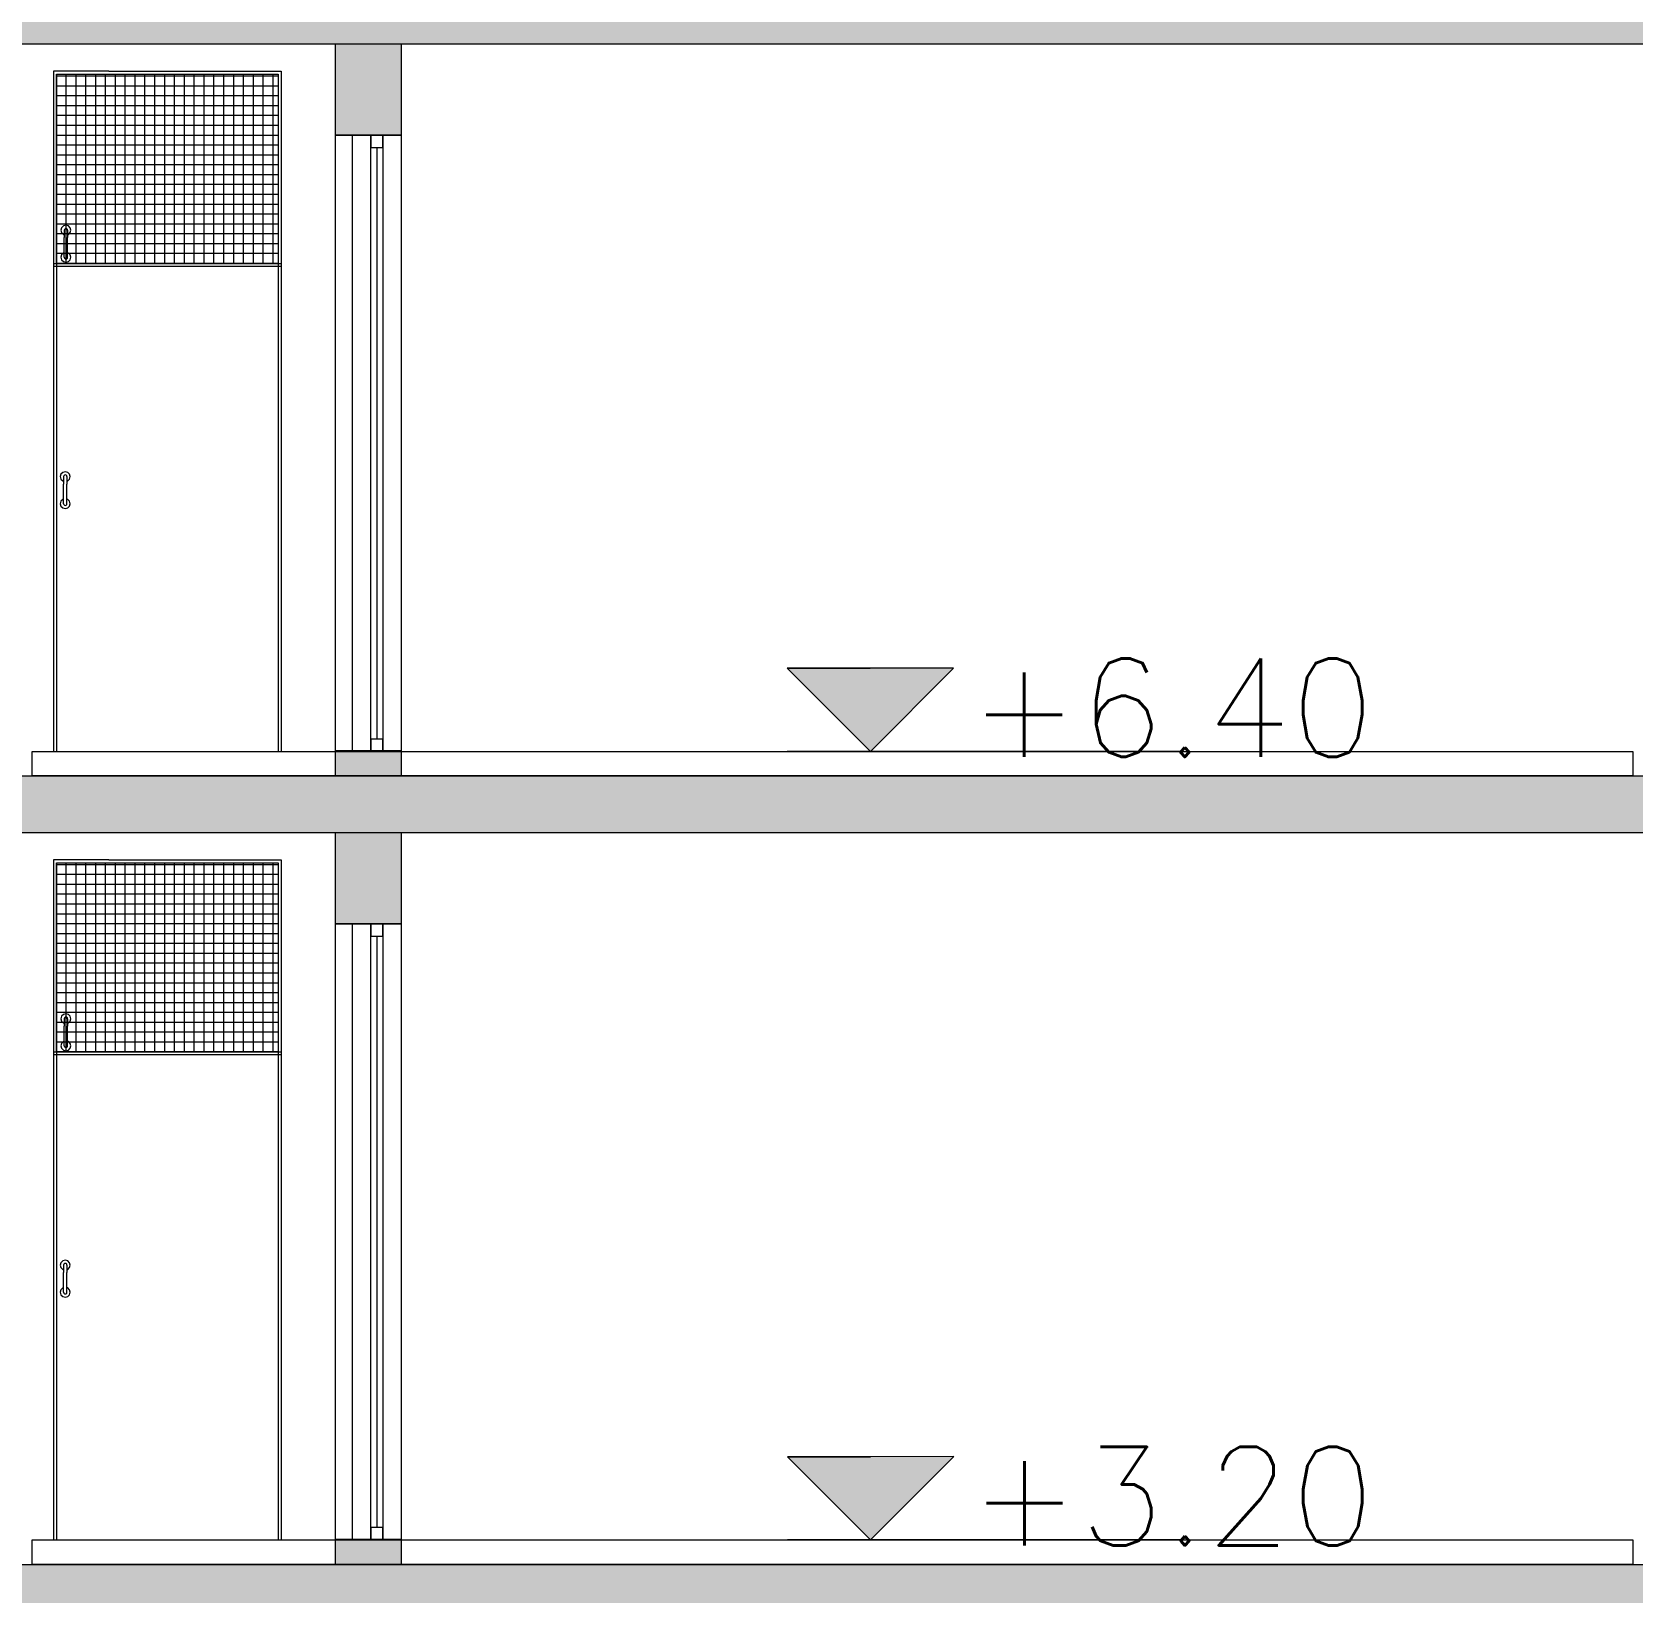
# Model space of a CAD drawing. Header units: millimetres. Extents: x 476244520 to 476657119, y 4620824743 to 4621446928.
# Drawn here: x 476558509 to 476565008, y 4621126754 to 4621133089 of the extents above; entities that cross this region are included whole.
import ezdxf

# ---------------------------------------------------------------- set-up
doc = ezdxf.new("R2010")
doc.units = ezdxf.units.MM
doc.header["$MEASUREMENT"] = 0
for name, color, linetype, lineweight in [('0_Pen_No__1_Pen_No__250', 7, 'Continuous', 0), ('0_Pen_No__250_Pen_No__142', 142, 'Continuous', 0), ('2D Drafting - General_Pen_No__250_Pen_No__7', 7, 'Continuous', 0), ('2D Drafting - General_Pen_No__250_Pen_No__7_Pen_No__250', 7, 'Continuous', 0), ('2D Drafting - General_Pen_No__250_Pen_No__7_Pen_No__7', 7, 'Continuous', 0), ('gegmebi_Pen_No__7_Pen_No__250', 7, 'Continuous', 0), ('gegmebi_Pen_No__7_Pen_No__7', 7, 'Continuous', 0), ('kar-panjara_Pen_No__7_Pen_No__250', 7, 'Continuous', 0), ('New_2D Drafting - General_Pen_No__250', 7, 'Continuous', 0), ('New_Structural - Bearing_Pen_No__250', 7, 'Continuous', 0), ('zoma_Pen_No__1_Pen_No__142', 142, 'Continuous', 0)]:
    doc.layers.add(name, color=color, linetype=linetype, lineweight=lineweight)
doc.layers.add('New_2D Drafting - General_Pen_No__254', color=7, linetype='Continuous', lineweight=0, true_color=0xcccccc)
pattern_1 = [(0, (476844527.15, 4621385791.044), (0, 40), []), (90, (476844527.15, 4621385791.044), (-40, 0), [])]

msp = doc.modelspace()

# ---------------------------------------------------------------- hatches: boundary and pattern name
at = {"layer": '0_Pen_No__250_Pen_No__142', "linetype": 'Continuous', "lineweight": 0}
for points in [[(476561911.816, 4621130169.917), (476562249.344, 4621130507.61), (476561574.122, 4621130507.445)], [(476561912.597, 4621126969.917), (476562250.125, 4621127307.61), (476561574.903, 4621127307.445)]]:
    msp.add_hatch(color=142, dxfattribs=at).paths.add_polyline_path(points)
at = {"layer": '2D Drafting - General_Pen_No__250_Pen_No__7', "linetype": 'Continuous', "lineweight": 0}
for points in [[(476556908.591, 4621133309.107), (476558038.221, 4621133309.107), (476558038.221, 4621133370.916), (476558108.57, 4621133370.916), (476558158.221, 4621133370.916), (476558158.221, 4621133269.917), (476570368.188, 4621133269.917), (476570368.188, 4621133039.823), (476568858.637, 4621133039.823), (476568558.221, 4621133039.823), (476558408.22, 4621133039.823), (476558408.22, 4621132669.917), (476558108.471, 4621132669.917), (476558108.53, 4621133089.037), (476558108.057, 4621133089.037), (476558070.264, 4621133089.037), (476556908.591, 4621133089.037)], [(476556908.591, 4621130109.107), (476558038.221, 4621130109.107), (476558038.221, 4621130170.916), (476558108.57, 4621130170.916), (476558158.221, 4621130170.916), (476558158.221, 4621130069.917), (476570368.188, 4621130069.917), (476570368.188, 4621129839.823), (476568858.637, 4621129839.823), (476568558.221, 4621129839.823), (476558408.22, 4621129839.823), (476558408.22, 4621129469.917), (476558108.471, 4621129469.917), (476558108.53, 4621129889.037), (476558108.057, 4621129889.037), (476558070.264, 4621129889.037), (476556908.591, 4621129889.037)], [(476556908.591, 4621126909.107), (476558038.221, 4621126909.107), (476558038.221, 4621126970.916), (476558108.57, 4621126970.916), (476558158.221, 4621126970.916), (476558158.221, 4621126869.917), (476570368.188, 4621126869.917), (476570368.188, 4621126639.823), (476568858.637, 4621126639.823), (476568558.221, 4621126639.823), (476558408.22, 4621126639.823), (476558408.22, 4621126269.917), (476558108.471, 4621126269.917), (476558108.53, 4621126689.037), (476558108.057, 4621126689.037), (476558070.264, 4621126689.037), (476556908.591, 4621126689.037)]]:
    msp.add_hatch(color=7, dxfattribs=at).paths.add_polyline_path(points)
at = {"layer": '2D Drafting - General_Pen_No__250_Pen_No__7_Pen_No__7', "linetype": 'Continuous', "lineweight": 0}
for points in [[(476559738.722, 4621133039.823), (476559738.722, 4621132669.916), (476560008.383, 4621132669.916), (476560008.383, 4621133039.823)], [(476559738.722, 4621130171.971), (476559738.722, 4621130069.917), (476560008.383, 4621130069.917), (476560008.383, 4621130171.971)], [(476559738.722, 4621129839.823), (476559738.722, 4621129469.916), (476560008.383, 4621129469.916), (476560008.383, 4621129839.823)], [(476559738.722, 4621126971.971), (476559738.722, 4621126869.917), (476560008.383, 4621126869.917), (476560008.383, 4621126971.971)]]:
    msp.add_hatch(color=7, dxfattribs=at).paths.add_polyline_path(points)
at = {"layer": 'New_2D Drafting - General_Pen_No__254', "linetype": 'Continuous', "lineweight": 0, "true_color": 0xcccccc}
h = msp.add_hatch(dxfattribs=at)
h.set_pattern_fill('GRID_100X100', color=254, style=0, pattern_type=2)
h.set_pattern_definition(pattern_1)
h.paths.add_polyline_path([(476559508.379, 4621132149.847), (476558608.379, 4621132149.847), (476558608.379, 4621132917.846), (476559508.379, 4621132917.846)])
h = msp.add_hatch(dxfattribs=at)
h.set_pattern_fill('GRID_100X100', color=254, style=0, pattern_type=2)
h.set_pattern_definition(pattern_1)
h.paths.add_polyline_path([(476559508.379, 4621128949.847), (476558608.379, 4621128949.847), (476558608.379, 4621129717.846), (476559508.379, 4621129717.846)])

# ---------------------------------------------------------------- linework, layer by layer
at = {"layer": '0_Pen_No__1_Pen_No__250', "color": 7, "linetype": 'Continuous', "lineweight": 0, "flags": 128}
for points in [[(476561911.816, 4621130169.917), (476561574.122, 4621130507.445), (476561911.733, 4621130507.528)], [(476561911.816, 4621130169.917), (476562249.344, 4621130507.61), (476561911.733, 4621130507.528)], [(476563174.204, 4621130170.225), (476561574.204, 4621130169.834)], [(476561912.597, 4621126969.917), (476561574.903, 4621127307.445), (476561912.514, 4621127307.528)], [(476561912.597, 4621126969.917), (476562250.125, 4621127307.61), (476561912.514, 4621127307.528)], [(476563174.986, 4621126970.225), (476561574.986, 4621126969.834)]]:
    msp.add_lwpolyline(points, dxfattribs=at)
at = {"layer": '0_Pen_No__250_Pen_No__142', "color": 142, "linetype": 'Continuous', "lineweight": 0, "flags": 128}
for points in [[(476561911.816, 4621130169.917), (476562249.344, 4621130507.61), (476561574.122, 4621130507.445)], [(476561912.597, 4621126969.917), (476562250.125, 4621127307.61), (476561574.903, 4621127307.445)]]:
    msp.add_lwpolyline(points, close=True, dxfattribs=at)
at = {"layer": '2D Drafting - General_Pen_No__250_Pen_No__7', "color": 7, "linetype": 'Continuous', "lineweight": 0, "flags": 128}
for points in [[(476556908.591, 4621133309.107), (476558038.221, 4621133309.107), (476558038.221, 4621133370.916), (476558108.57, 4621133370.916), (476558158.221, 4621133370.916), (476558158.221, 4621133269.917), (476570368.188, 4621133269.917), (476570368.188, 4621133039.823), (476568858.637, 4621133039.823), (476568558.221, 4621133039.823), (476558408.22, 4621133039.823), (476558408.22, 4621132669.917), (476558108.471, 4621132669.917), (476558108.53, 4621133089.037), (476558108.057, 4621133089.037), (476558070.264, 4621133089.037), (476556908.591, 4621133089.037)], [(476556908.591, 4621130109.107), (476558038.221, 4621130109.107), (476558038.221, 4621130170.916), (476558108.57, 4621130170.916), (476558158.221, 4621130170.916), (476558158.221, 4621130069.917), (476570368.188, 4621130069.917), (476570368.188, 4621129839.823), (476568858.637, 4621129839.823), (476568558.221, 4621129839.823), (476558408.22, 4621129839.823), (476558408.22, 4621129469.917), (476558108.471, 4621129469.917), (476558108.53, 4621129889.037), (476558108.057, 4621129889.037), (476558070.264, 4621129889.037), (476556908.591, 4621129889.037)], [(476556908.591, 4621126909.107), (476558038.221, 4621126909.107), (476558038.221, 4621126970.916), (476558108.57, 4621126970.916), (476558158.221, 4621126970.916), (476558158.221, 4621126869.917), (476570368.188, 4621126869.917), (476570368.188, 4621126639.823), (476568858.637, 4621126639.823), (476568558.221, 4621126639.823), (476558408.22, 4621126639.823), (476558408.22, 4621126269.917), (476558108.471, 4621126269.917), (476558108.53, 4621126689.037), (476558108.057, 4621126689.037), (476558070.264, 4621126689.037), (476556908.591, 4621126689.037)]]:
    msp.add_lwpolyline(points, close=True, dxfattribs=at)
at = {"layer": '2D Drafting - General_Pen_No__250_Pen_No__7_Pen_No__250', "color": 7, "linetype": 'Continuous', "lineweight": 0, "flags": 128}
for points in [[(476559738.722, 4621133039.823), (476559738.722, 4621132669.916), (476560008.383, 4621132669.916), (476560008.383, 4621133039.823)], [(476559738.722, 4621130171.971), (476559738.722, 4621130069.917), (476560008.383, 4621130069.917), (476560008.383, 4621130171.971)], [(476559738.722, 4621129839.823), (476559738.722, 4621129469.916), (476560008.383, 4621129469.916), (476560008.383, 4621129839.823)], [(476559738.722, 4621126971.971), (476559738.722, 4621126869.917), (476560008.383, 4621126869.917), (476560008.383, 4621126971.971)]]:
    msp.add_lwpolyline(points, close=True, dxfattribs=at)
at = {"layer": 'gegmebi_Pen_No__7_Pen_No__250', "color": 7, "linetype": 'Continuous', "lineweight": 0, "flags": 128}
for points in [[(476559883.383, 4621132669.916), (476559933.383, 4621132669.916), (476559933.383, 4621130169.917), (476559883.383, 4621130169.917)], [(476559883.383, 4621132619.916), (476559933.383, 4621132619.916), (476559933.383, 4621132669.916), (476559883.383, 4621132669.916)], [(476559883.383, 4621130169.917), (476559933.383, 4621130169.917), (476559933.383, 4621130219.755), (476559883.383, 4621130219.755)], [(476565007.87, 4621130069.917), (476558508.57, 4621130069.917), (476558508.57, 4621130169.917), (476565007.87, 4621130169.917)], [(476559883.383, 4621129469.916), (476559933.383, 4621129469.916), (476559933.383, 4621126969.917), (476559883.383, 4621126969.917)], [(476559883.383, 4621129419.916), (476559933.383, 4621129419.916), (476559933.383, 4621129469.916), (476559883.383, 4621129469.916)], [(476559883.383, 4621126969.917), (476559933.383, 4621126969.917), (476559933.383, 4621127019.755), (476559883.383, 4621127019.755)], [(476565007.87, 4621126869.917), (476558508.57, 4621126869.917), (476558508.57, 4621126969.917), (476565007.87, 4621126969.917)]]:
    msp.add_lwpolyline(points, close=True, dxfattribs=at)
at = {"layer": 'gegmebi_Pen_No__7_Pen_No__7', "color": 7, "linetype": 'Continuous', "lineweight": 0}
for p, q in [((476559908.383, 4621132619.916), (476559908.383, 4621130219.755)), ((476559908.383, 4621129419.916), (476559908.383, 4621127019.755))]:
    msp.add_line(p, q, dxfattribs=at)
at = {"layer": 'kar-panjara_Pen_No__7_Pen_No__250', "color": 7, "linetype": 'Continuous', "lineweight": 0, "flags": 128}
for points in [[(476559738.722, 4621132669.916), (476559738.722, 4621130169.917), (476560008.383, 4621130169.917), (476560008.383, 4621132669.916)], [(476560008.383, 4621132669.916), (476559808.383, 4621132669.916), (476559808.383, 4621130169.917), (476560008.383, 4621130169.917)], [(476559738.722, 4621129469.916), (476559738.722, 4621126969.917), (476560008.383, 4621126969.917), (476560008.383, 4621129469.916)], [(476560008.383, 4621129469.916), (476559808.383, 4621129469.916), (476559808.383, 4621126969.917), (476560008.383, 4621126969.917)]]:
    msp.add_lwpolyline(points, close=True, dxfattribs=at)
at = {"layer": 'New_2D Drafting - General_Pen_No__250', "color": 7, "linetype": 'Continuous', "lineweight": 0, "flags": 128}
for points in [[(476559508.379, 4621132149.847), (476558608.379, 4621132149.847), (476558608.379, 4621132917.846), (476559508.379, 4621132917.846)], [(476559508.379, 4621128949.847), (476558608.379, 4621128949.847), (476558608.379, 4621129717.846), (476559508.379, 4621129717.846)]]:
    msp.add_lwpolyline(points, close=True, dxfattribs=at)
at = {"layer": 'New_Structural - Bearing_Pen_No__250', "color": 7, "linetype": 'Continuous', "lineweight": 0}
for p, q in [((476558820.378, 4621132929.846), (476558596.379, 4621132929.846)), ((476558596.379, 4621132929.846), (476558596.379, 4621132149.846)), ((476558608.379, 4621132917.846), (476558608.379, 4621132149.846)), ((476558608.379, 4621132917.846), (476559508.378, 4621132917.846)), ((476558820.378, 4621132929.846), (476559520.378, 4621132929.846)), ((476559508.378, 4621132917.846), (476559508.378, 4621132149.846)), ((476559520.378, 4621132929.846), (476559520.378, 4621132149.846)), ((476558628.831, 4621132294.846), (476558626.152, 4621132284.846)), ((476558626.152, 4621132284.846), (476558628.831, 4621132274.846)), ((476558636.152, 4621132302.167), (476558628.831, 4621132294.846)), ((476558628.831, 4621132274.846), (476558636.152, 4621132267.526)), ((476558646.152, 4621132304.846), (476558636.152, 4621132302.167)), ((476558636.152, 4621132267.526), (476558639.152, 4621132266.722)), ((476558640.09, 4621132288.346), (476558639.152, 4621132284.846)), ((476558639.152, 4621132284.846), (476558639.152, 4621132280.827)), ((476558639.152, 4621132280.827), (476558639.152, 4621132269.846)), ((476558639.152, 4621132269.846), (476558639.152, 4621132254.846)), ((476558642.652, 4621132290.908), (476558640.09, 4621132288.346)), ((476558646.152, 4621132291.846), (476558642.652, 4621132290.908)), ((476558656.152, 4621132302.167), (476558646.152, 4621132304.846)), ((476558649.652, 4621132290.908), (476558646.152, 4621132291.846)), ((476558652.214, 4621132288.346), (476558649.652, 4621132290.908)), ((476558653.152, 4621132284.846), (476558652.214, 4621132288.346)), ((476558653.152, 4621132284.846), (476558653.152, 4621132280.827)), ((476558653.152, 4621132280.827), (476558653.152, 4621132269.846)), ((476558653.152, 4621132269.846), (476558653.152, 4621132254.846)), ((476558653.152, 4621132266.722), (476558656.152, 4621132267.526)), ((476558663.472, 4621132294.846), (476558656.152, 4621132302.167)), ((476558656.152, 4621132267.526), (476558663.472, 4621132274.846)), ((476558666.152, 4621132284.846), (476558663.472, 4621132294.846)), ((476558663.472, 4621132274.846), (476558666.152, 4621132284.846)), ((476558639.152, 4621132204.846), (476558639.152, 4621132254.846)), ((476558639.152, 4621132189.846), (476558639.152, 4621132204.846)), ((476558653.152, 4621132204.846), (476558653.152, 4621132254.846)), ((476558653.152, 4621132189.846), (476558653.152, 4621132204.846)), ((476558596.379, 4621132149.846), (476558596.379, 4621130169.917)), ((476558596.379, 4621132149.846), (476559520.378, 4621132149.846)), ((476559520.378, 4621132137.846), (476558596.379, 4621132137.846)), ((476558608.379, 4621132149.846), (476558608.379, 4621130169.917)), ((476558628.831, 4621132184.846), (476558626.152, 4621132174.846)), ((476558626.152, 4621132174.846), (476558628.831, 4621132164.846)), ((476558636.152, 4621132192.167), (476558628.831, 4621132184.846)), ((476558628.831, 4621132164.846), (476558636.152, 4621132157.526)), ((476558639.152, 4621132192.97), (476558636.152, 4621132192.167)), ((476558636.152, 4621132157.526), (476558646.152, 4621132154.846)), ((476558639.152, 4621132178.865), (476558639.152, 4621132189.846)), ((476558639.152, 4621132174.846), (476558639.152, 4621132178.865)), ((476558639.152, 4621132174.846), (476558640.09, 4621132171.346)), ((476558640.09, 4621132171.346), (476558642.652, 4621132168.784)), ((476558642.652, 4621132168.784), (476558646.152, 4621132167.846)), ((476558646.152, 4621132167.846), (476558649.652, 4621132168.784)), ((476558646.152, 4621132154.846), (476558656.152, 4621132157.526)), ((476558649.652, 4621132168.784), (476558652.214, 4621132171.346)), ((476558652.214, 4621132171.346), (476558653.152, 4621132174.846)), ((476558656.152, 4621132192.167), (476558653.152, 4621132192.97)), ((476558653.152, 4621132178.865), (476558653.152, 4621132189.846)), ((476558653.152, 4621132174.846), (476558653.152, 4621132178.865)), ((476558663.472, 4621132184.846), (476558656.152, 4621132192.167)), ((476558656.152, 4621132157.526), (476558663.472, 4621132164.846)), ((476558666.152, 4621132174.846), (476558663.472, 4621132184.846)), ((476558663.472, 4621132164.846), (476558666.152, 4621132174.846)), ((476559508.378, 4621132149.846), (476559508.378, 4621130169.917)), ((476559520.378, 4621132149.846), (476559520.378, 4621130169.917)), ((476558626.152, 4621131294.846), (476558623.472, 4621131284.846)), ((476558633.472, 4621131302.167), (476558626.152, 4621131294.846)), ((476558643.472, 4621131304.846), (476558633.472, 4621131302.167)), ((476558639.972, 4621131290.908), (476558637.41, 4621131288.346)), ((476558643.472, 4621131291.846), (476558639.972, 4621131290.908)), ((476558653.472, 4621131302.167), (476558643.472, 4621131304.846)), ((476558646.972, 4621131290.908), (476558643.472, 4621131291.846)), ((476558649.535, 4621131288.346), (476558646.972, 4621131290.908)), ((476558660.793, 4621131294.846), (476558653.472, 4621131302.167)), ((476558663.472, 4621131284.846), (476558660.793, 4621131294.846)), ((476558623.472, 4621131284.846), (476558626.152, 4621131274.846)), ((476558626.152, 4621131274.846), (476558633.472, 4621131267.526)), ((476558633.472, 4621131267.526), (476558636.472, 4621131266.722)), ((476558637.41, 4621131288.346), (476558636.472, 4621131284.846)), ((476558636.472, 4621131284.846), (476558636.472, 4621131280.827)), ((476558636.472, 4621131280.827), (476558636.472, 4621131269.846)), ((476558636.472, 4621131269.846), (476558636.472, 4621131254.846)), ((476558636.472, 4621131204.846), (476558636.472, 4621131254.846)), ((476558650.472, 4621131284.846), (476558649.535, 4621131288.346)), ((476558650.472, 4621131284.846), (476558650.472, 4621131280.827)), ((476558650.472, 4621131280.827), (476558650.472, 4621131269.846)), ((476558650.472, 4621131269.846), (476558650.472, 4621131254.846)), ((476558650.472, 4621131266.722), (476558653.472, 4621131267.526)), ((476558650.472, 4621131204.846), (476558650.472, 4621131254.846)), ((476558653.472, 4621131267.526), (476558660.793, 4621131274.846)), ((476558660.793, 4621131274.846), (476558663.472, 4621131284.846)), ((476558626.152, 4621131184.846), (476558623.472, 4621131174.846)), ((476558623.472, 4621131174.846), (476558626.152, 4621131164.846)), ((476558633.472, 4621131192.167), (476558626.152, 4621131184.846)), ((476558626.152, 4621131164.846), (476558633.472, 4621131157.526)), ((476558636.472, 4621131192.97), (476558633.472, 4621131192.167)), ((476558636.472, 4621131189.846), (476558636.472, 4621131204.846)), ((476558636.472, 4621131178.865), (476558636.472, 4621131189.846)), ((476558636.472, 4621131174.846), (476558636.472, 4621131178.865)), ((476558636.472, 4621131174.846), (476558637.41, 4621131171.346)), ((476558637.41, 4621131171.346), (476558639.972, 4621131168.784)), ((476558639.972, 4621131168.784), (476558643.472, 4621131167.846)), ((476558643.472, 4621131167.846), (476558646.972, 4621131168.784)), ((476558646.972, 4621131168.784), (476558649.535, 4621131171.346)), ((476558649.535, 4621131171.346), (476558650.472, 4621131174.846)), ((476558650.472, 4621131189.846), (476558650.472, 4621131204.846)), ((476558653.472, 4621131192.167), (476558650.472, 4621131192.97)), ((476558650.472, 4621131178.865), (476558650.472, 4621131189.846)), ((476558650.472, 4621131174.846), (476558650.472, 4621131178.865)), ((476558660.793, 4621131184.846), (476558653.472, 4621131192.167)), ((476558653.472, 4621131157.526), (476558660.793, 4621131164.846)), ((476558663.472, 4621131174.846), (476558660.793, 4621131184.846)), ((476558660.793, 4621131164.846), (476558663.472, 4621131174.846)), ((476558633.472, 4621131157.526), (476558643.472, 4621131154.846)), ((476558643.472, 4621131154.846), (476558653.472, 4621131157.526)), ((476559508.378, 4621130169.917), (476559520.378, 4621130169.917)), ((476558820.378, 4621129729.846), (476558596.379, 4621129729.846)), ((476558596.379, 4621129729.846), (476558596.379, 4621128949.846)), ((476558820.378, 4621129729.846), (476559520.378, 4621129729.846)), ((476559520.378, 4621129729.846), (476559520.378, 4621128949.846)), ((476558608.379, 4621129717.846), (476558608.379, 4621128949.846)), ((476558608.379, 4621129717.846), (476559508.378, 4621129717.846)), ((476559508.378, 4621129717.846), (476559508.378, 4621128949.846)), ((476558628.831, 4621129094.846), (476558626.152, 4621129084.846)), ((476558626.152, 4621129084.846), (476558628.831, 4621129074.846)), ((476558636.152, 4621129102.167), (476558628.831, 4621129094.846)), ((476558646.152, 4621129104.846), (476558636.152, 4621129102.167)), ((476558640.09, 4621129088.346), (476558639.152, 4621129084.846)), ((476558639.152, 4621129084.846), (476558639.152, 4621129080.827)), ((476558639.152, 4621129080.827), (476558639.152, 4621129069.846)), ((476558642.652, 4621129090.908), (476558640.09, 4621129088.346)), ((476558646.152, 4621129091.846), (476558642.652, 4621129090.908)), ((476558656.152, 4621129102.167), (476558646.152, 4621129104.846)), ((476558649.652, 4621129090.908), (476558646.152, 4621129091.846)), ((476558652.214, 4621129088.346), (476558649.652, 4621129090.908)), ((476558653.152, 4621129084.846), (476558652.214, 4621129088.346)), ((476558653.152, 4621129084.846), (476558653.152, 4621129080.827)), ((476558653.152, 4621129080.827), (476558653.152, 4621129069.846)), ((476558663.472, 4621129094.846), (476558656.152, 4621129102.167)), ((476558666.152, 4621129084.846), (476558663.472, 4621129094.846)), ((476558663.472, 4621129074.846), (476558666.152, 4621129084.846)), ((476558628.831, 4621129074.846), (476558636.152, 4621129067.526)), ((476558636.152, 4621129067.526), (476558639.152, 4621129066.722)), ((476558639.152, 4621129069.846), (476558639.152, 4621129054.846)), ((476558639.152, 4621129004.846), (476558639.152, 4621129054.846)), ((476558653.152, 4621129069.846), (476558653.152, 4621129054.846)), ((476558653.152, 4621129066.722), (476558656.152, 4621129067.526)), ((476558653.152, 4621129004.846), (476558653.152, 4621129054.846)), ((476558656.152, 4621129067.526), (476558663.472, 4621129074.846)), ((476558596.379, 4621128949.846), (476558596.379, 4621126969.917)), ((476558596.379, 4621128949.846), (476559520.378, 4621128949.846)), ((476558608.379, 4621128949.846), (476558608.379, 4621126969.917)), ((476558628.831, 4621128984.846), (476558626.152, 4621128974.846)), ((476558626.152, 4621128974.846), (476558628.831, 4621128964.846)), ((476558636.152, 4621128992.167), (476558628.831, 4621128984.846)), ((476558628.831, 4621128964.846), (476558636.152, 4621128957.526)), ((476558639.152, 4621128992.97), (476558636.152, 4621128992.167)), ((476558636.152, 4621128957.526), (476558646.152, 4621128954.846)), ((476558639.152, 4621128989.846), (476558639.152, 4621129004.846)), ((476558639.152, 4621128978.865), (476558639.152, 4621128989.846)), ((476558639.152, 4621128974.846), (476558639.152, 4621128978.865)), ((476558639.152, 4621128974.846), (476558640.09, 4621128971.346)), ((476558640.09, 4621128971.346), (476558642.652, 4621128968.784)), ((476558642.652, 4621128968.784), (476558646.152, 4621128967.846)), ((476558646.152, 4621128967.846), (476558649.652, 4621128968.784)), ((476558646.152, 4621128954.846), (476558656.152, 4621128957.526)), ((476558649.652, 4621128968.784), (476558652.214, 4621128971.346)), ((476558652.214, 4621128971.346), (476558653.152, 4621128974.846)), ((476558653.152, 4621128989.846), (476558653.152, 4621129004.846)), ((476558656.152, 4621128992.167), (476558653.152, 4621128992.97)), ((476558653.152, 4621128978.865), (476558653.152, 4621128989.846)), ((476558653.152, 4621128974.846), (476558653.152, 4621128978.865)), ((476558663.472, 4621128984.846), (476558656.152, 4621128992.167)), ((476558656.152, 4621128957.526), (476558663.472, 4621128964.846)), ((476558666.152, 4621128974.846), (476558663.472, 4621128984.846)), ((476558663.472, 4621128964.846), (476558666.152, 4621128974.846)), ((476559508.378, 4621128949.846), (476559508.378, 4621126969.917)), ((476559520.378, 4621128949.846), (476559520.378, 4621126969.917)), ((476559520.378, 4621128937.846), (476558596.379, 4621128937.846)), ((476558626.152, 4621128094.846), (476558623.472, 4621128084.846)), ((476558623.472, 4621128084.846), (476558626.152, 4621128074.846)), ((476558633.472, 4621128102.167), (476558626.152, 4621128094.846)), ((476558626.152, 4621128074.846), (476558633.472, 4621128067.526)), ((476558643.472, 4621128104.846), (476558633.472, 4621128102.167)), ((476558633.472, 4621128067.526), (476558636.472, 4621128066.722)), ((476558637.41, 4621128088.346), (476558636.472, 4621128084.846)), ((476558636.472, 4621128084.846), (476558636.472, 4621128080.827)), ((476558636.472, 4621128080.827), (476558636.472, 4621128069.846)), ((476558636.472, 4621128069.846), (476558636.472, 4621128054.846)), ((476558636.472, 4621128004.846), (476558636.472, 4621128054.846)), ((476558639.972, 4621128090.908), (476558637.41, 4621128088.346)), ((476558643.472, 4621128091.846), (476558639.972, 4621128090.908)), ((476558653.472, 4621128102.167), (476558643.472, 4621128104.846)), ((476558646.972, 4621128090.908), (476558643.472, 4621128091.846)), ((476558649.535, 4621128088.346), (476558646.972, 4621128090.908)), ((476558650.472, 4621128084.846), (476558649.535, 4621128088.346)), ((476558650.472, 4621128084.846), (476558650.472, 4621128080.827)), ((476558650.472, 4621128080.827), (476558650.472, 4621128069.846)), ((476558650.472, 4621128069.846), (476558650.472, 4621128054.846)), ((476558650.472, 4621128066.722), (476558653.472, 4621128067.526)), ((476558650.472, 4621128004.846), (476558650.472, 4621128054.846)), ((476558660.793, 4621128094.846), (476558653.472, 4621128102.167)), ((476558653.472, 4621128067.526), (476558660.793, 4621128074.846)), ((476558663.472, 4621128084.846), (476558660.793, 4621128094.846)), ((476558660.793, 4621128074.846), (476558663.472, 4621128084.846)), ((476558626.152, 4621127984.846), (476558623.472, 4621127974.846)), ((476558633.472, 4621127992.167), (476558626.152, 4621127984.846)), ((476558636.472, 4621127992.97), (476558633.472, 4621127992.167)), ((476558636.472, 4621127989.846), (476558636.472, 4621128004.846)), ((476558636.472, 4621127978.865), (476558636.472, 4621127989.846)), ((476558636.472, 4621127974.846), (476558636.472, 4621127978.865)), ((476558650.472, 4621127989.846), (476558650.472, 4621128004.846)), ((476558653.472, 4621127992.167), (476558650.472, 4621127992.97)), ((476558650.472, 4621127978.865), (476558650.472, 4621127989.846)), ((476558650.472, 4621127974.846), (476558650.472, 4621127978.865)), ((476558660.793, 4621127984.846), (476558653.472, 4621127992.167)), ((476558663.472, 4621127974.846), (476558660.793, 4621127984.846)), ((476558623.472, 4621127974.846), (476558626.152, 4621127964.846)), ((476558626.152, 4621127964.846), (476558633.472, 4621127957.526)), ((476558633.472, 4621127957.526), (476558643.472, 4621127954.846)), ((476558636.472, 4621127974.846), (476558637.41, 4621127971.346)), ((476558637.41, 4621127971.346), (476558639.972, 4621127968.784)), ((476558639.972, 4621127968.784), (476558643.472, 4621127967.846)), ((476558643.472, 4621127967.846), (476558646.972, 4621127968.784)), ((476558643.472, 4621127954.846), (476558653.472, 4621127957.526)), ((476558646.972, 4621127968.784), (476558649.535, 4621127971.346)), ((476558649.535, 4621127971.346), (476558650.472, 4621127974.846)), ((476558653.472, 4621127957.526), (476558660.793, 4621127964.846)), ((476558660.793, 4621127964.846), (476558663.472, 4621127974.846)), ((476559508.378, 4621126969.917), (476559520.378, 4621126969.917))]:
    msp.add_line(p, q, dxfattribs=at)

# ---------------------------------------------------------------- texts
at = {"layer": 'zoma_Pen_No__1_Pen_No__142', "color": 142, "linetype": 'Continuous', "lineweight": 0, "char_height": 400, "attachment_point": 7, "rotation": 0.0139872}
for s, insert in [('\\A1;{\\pql;\\Ftxt.shx;+\\Ftxt.shx;6\\Ftxt.shx;.40}', (476562314.13, 4621130146.969)), ('\\A1;{\\pql;\\Ftxt.shx;+\\Ftxt.shx;3\\Ftxt.shx;.20}', (476562314.911, 4621126946.969))]:
    msp.add_mtext(s, dxfattribs=dict(at, insert=insert))

doc.saveas('drawing.dxf')
